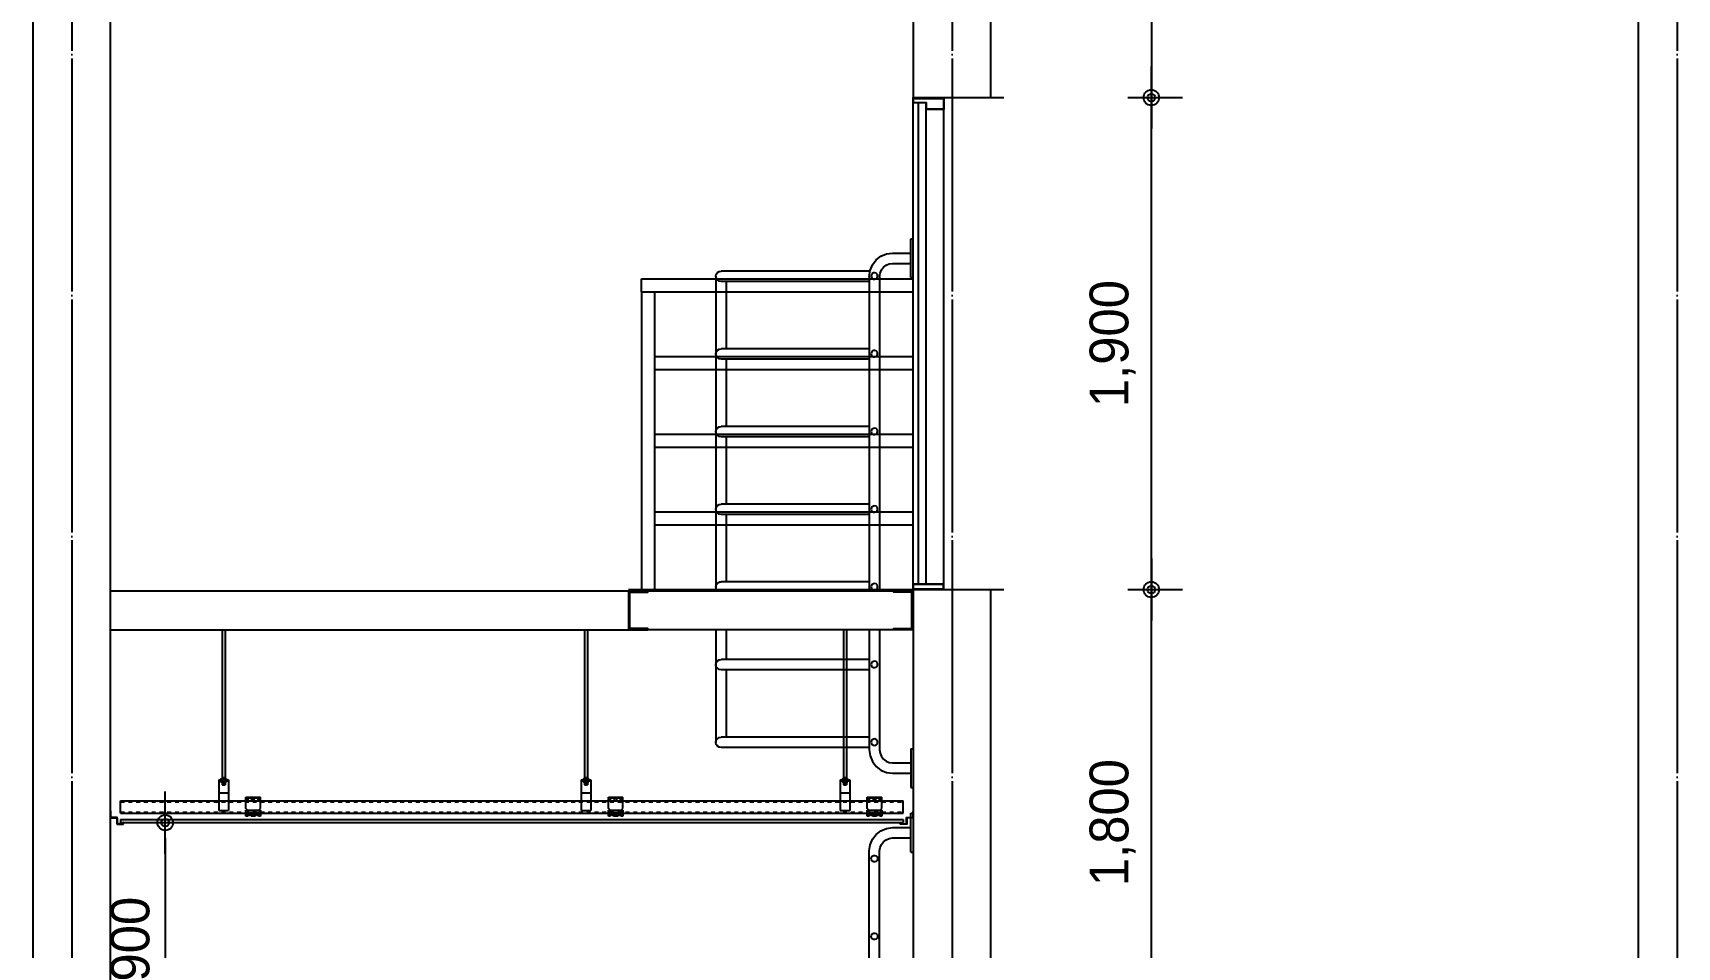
# Model space of a CAD drawing. Header units: millimetres. Extents: x 11948722 to 13111668, y -10771712 to -10232988.
# Drawn here: x 11966523 to 11972873, y -10574529 to -10570998 of the extents above; entities that cross this region are included whole.
import ezdxf

# ---------------------------------------------------------------- set-up
doc = ezdxf.new("R2010")
doc.units = ezdxf.units.MM
doc.header["$LTSCALE"] = 150
doc.header["$MEASUREMENT"] = 0
doc.linetypes.add('CEN', pattern=[6.2, 6, -0.1, 0, -0.1])
doc.linetypes.add('HIDDEN', pattern=[2, 1, -1])
doc.layers.get('0').update_dxf_attribs({"linetype": 'CONTINUOUS'})
doc.layers.get('Defpoints').update_dxf_attribs({"color": 117, "linetype": 'CONTINUOUS'})
for name, color, linetype in [('4', 4, 'CONTINUOUS'), ('8', 8, 'CONTINUOUS'), ('A-중심선', 10, 'CEN'), ('CON', 2, 'CONTINUOUS'), ('CON-C', 2, 'CONTINUOUS'), ('ELE-3', 7, 'CONTINUOUS'), ('ELE03', 4, 'CONTINUOUS'), ('ELE08', 8, 'CONTINUOUS'), ('ETC', 8, 'CONTINUOUS'), ('FIN', 5, 'CONTINUOUS'), ('WIN', 4, 'CONTINUOUS'), ('Xref-계단단면도$0$3 dim0', 7, 'CONTINUOUS')]:
    doc.layers.add(name, color=color, linetype=linetype)
doc.styles.add('Xref-계단단면도$0$나눔고딕 Se', font='')
doc.styles.get('Xref-계단단면도$0$나눔고딕 Se').set_extended_font_data('Dotum')
doc.dimstyles.new('Xref-계단단면도$0$A1-100', dxfattribs={"dimtxt": 3, "dimasz": 1, "dimexe": 2, "dimexo": 2, "dimgap": 1, "dimtad": 1, "dimdec": 0, "dimzin": 12, "dimdsep": 46, "dimlunit": 6, "dimtxsty": 'Xref-계단단면도$0$나눔고딕 Se', "dimblk1": 'Xref-계단단면도$0$DIMDOT', "dimblk2": 'Xref-계단단면도$0$DIMDOT', "dimsah": 1, "dimcen": -1, "dimdle": 2, "dimclrd": 256, "dimclre": 256, "dimclrt": 3, "dimadec": 0, "dimazin": 0, "dimtfac": 1, "dimtdec": 0, "dimtix": 1, "dimtmove": 2, "dimatfit": 3, "dimldrblk": 'Xref-계단단면도$0$DIMDOT', "dimfxl": 1, "dimtvp": 1, "dimtolj": 1, "dimtzin": 12, "dimlwd": -1, "dimlwe": -1, "dimarcsym": 0})

# ---------------------------------------------------------------- blocks, each defined once
blk = doc.blocks.new('Xref-계단단면도$0$DIMDOT')
at = {"color": 0}
blk.add_line((-2, 0), (2, 0), dxfattribs=at)
for radius in [0.5, 0.25]:
    blk.add_circle((0, 0), radius, dxfattribs=at)
blk = doc.blocks.new('*D3565')
at = {"layer": 'Defpoints', "color": 0, "lineweight": -3, "ltscale": 1200}
for p in [(11966862, -10574048.2), (11966823, -10574948.2), (11967034.1, -10574948.2)]:
    blk.add_point(p, dxfattribs=at)
at = {"layer": 'Xref-계단단면도$0$3 dim0'}
for p, q in [((11966982, -10574048.2), (11967154.1, -10574048.2)), ((11967034.1, -10574108.2), (11967034.1, -10574888.2)), ((11966943, -10574948.2), (11967154.1, -10574948.2))]:
    blk.add_line(p, q, dxfattribs=at)
at = {"layer": 'Xref-계단단면도$0$3 dim0', "ltscale": 1200, "xscale": 60, "yscale": 60, "zscale": 60}
for p, rotation in [((11967034.1, -10574048.2), 90), ((11967034.1, -10574948.2), 270)]:
    blk.add_blockref('Xref-계단단면도$0$DIMDOT', p, dxfattribs=dict(at, rotation=rotation))
at = {"layer": 'Xref-계단단면도$0$3 dim0', "color": 3, "ltscale": 1200, "insert": (11966899, -10574498.2), "char_height": 150, "attachment_point": 5, "rotation": 90, "style": 'Xref-계단단면도$0$나눔고딕 Se'}
blk.add_mtext('\\A1;900', dxfattribs=at)
blk = doc.blocks.new('점검사다리ㅁ')
at = {"layer": 'ETC', "color": 251, "linetype": 'Continuous'}
for p, q in [((4633682.9, 1148688.8), (4633673.9, 1148688.8)), ((4633682.9, 1148538.8), (4633682.9, 1148688.8)), ((4633682.9, 1148538.8), (4633673.9, 1148538.8))]:
    blk.add_line(p, q, dxfattribs=at)
at = {"layer": 'ETC', "color": 251}
for p, q in [((4633753.9, 1148633.4), (4633682.9, 1148633.4)), ((4633753.9, 1148593.4), (4633682.9, 1148593.4)), ((4633777.1, 1148630.2), (4633753.9, 1148633.4)), ((4633766.7, 1148591.6), (4633753.9, 1148593.4)), ((4633778.9, 1148586.6), (4633766.7, 1148591.6)), ((4633798.9, 1148621.4), (4633777.1, 1148630.2)), ((4633817.5, 1148607), (4633798.9, 1148621.4)), ((4633831.7, 1148588.4), (4633817.5, 1148607)), ((4633840.7, 1148566.6), (4633831.7, 1148588.4)), ((4633789.1, 1148578.8), (4633778.9, 1148586.6)), ((4633797.1, 1148568.4), (4633789.1, 1148578.8)), ((4633802.1, 1148556.4), (4633797.1, 1148568.4)), ((4633803.9, 1148543.4), (4633802.1, 1148556.4)), ((4633803.9, 1146115), (4633803.9, 1148543.4)), ((4633822.5, 1148525.8), (4633817.7, 1148524.2)), ((4633827.7, 1148525.2), (4633822.5, 1148525.8)), ((4633832.3, 1148522.6), (4633827.7, 1148525.2)), ((4633843.9, 1148543.4), (4633840.7, 1148566.6)), ((4633843.9, 1146115), (4633843.9, 1148543.4)), ((4633813.7, 1148520.8), (4633811.7, 1148516)), ((4633811.7, 1148516), (4633811.7, 1148510.8)), ((4633811.7, 1148510.8), (4633813.7, 1148506)), ((4633817.7, 1148524.2), (4633813.7, 1148520.8)), ((4633813.7, 1148506), (4633817.7, 1148502.6)), ((4633817.7, 1148502.6), (4633822.5, 1148501)), ((4633822.5, 1148501), (4633827.7, 1148501.6)), ((4633827.7, 1148501.6), (4633832.3, 1148504.2)), ((4633835.3, 1148518.4), (4633832.3, 1148522.6)), ((4633832.3, 1148504.2), (4633835.3, 1148508.4)), ((4633836.5, 1148513.4), (4633835.3, 1148518.4)), ((4633835.3, 1148508.4), (4633836.5, 1148513.4)), ((4633813.7, 1148220.8), (4633811.7, 1148216)), ((4633811.7, 1148216), (4633811.7, 1148210.8)), ((4633811.7, 1148210.8), (4633813.7, 1148206)), ((4633817.7, 1148224.2), (4633813.7, 1148220.8)), ((4633822.5, 1148225.8), (4633817.7, 1148224.2)), ((4633827.7, 1148225.2), (4633822.5, 1148225.8)), ((4633832.3, 1148222.6), (4633827.7, 1148225.2)), ((4633835.3, 1148218.4), (4633832.3, 1148222.6)), ((4633832.3, 1148204.2), (4633835.3, 1148208.4)), ((4633836.5, 1148213.4), (4633835.3, 1148218.4)), ((4633835.3, 1148208.4), (4633836.5, 1148213.4)), ((4633813.7, 1148206), (4633817.7, 1148202.6)), ((4633817.7, 1148202.6), (4633822.5, 1148201)), ((4633822.5, 1148201), (4633827.7, 1148201.6)), ((4633827.7, 1148201.6), (4633832.3, 1148204.2)), ((4633813.7, 1147920.8), (4633811.7, 1147916)), ((4633811.7, 1147916), (4633811.7, 1147910.8)), ((4633811.7, 1147910.8), (4633813.7, 1147906)), ((4633817.7, 1147924.2), (4633813.7, 1147920.8)), ((4633813.7, 1147906), (4633817.7, 1147902.6)), ((4633822.5, 1147925.8), (4633817.7, 1147924.2)), ((4633817.7, 1147902.6), (4633822.5, 1147901)), ((4633827.7, 1147925.2), (4633822.5, 1147925.8)), ((4633822.5, 1147901), (4633827.7, 1147901.6)), ((4633832.3, 1147922.6), (4633827.7, 1147925.2)), ((4633827.7, 1147901.6), (4633832.3, 1147904.2)), ((4633835.3, 1147918.4), (4633832.3, 1147922.6)), ((4633832.3, 1147904.2), (4633835.3, 1147908.4)), ((4633836.5, 1147913.4), (4633835.3, 1147918.4)), ((4633835.3, 1147908.4), (4633836.5, 1147913.4)), ((4633813.7, 1147620.8), (4633811.7, 1147616)), ((4633811.7, 1147616), (4633811.7, 1147610.8)), ((4633811.7, 1147610.8), (4633813.7, 1147606)), ((4633817.7, 1147624.2), (4633813.7, 1147620.8)), ((4633813.7, 1147606), (4633817.7, 1147602.6)), ((4633822.5, 1147625.8), (4633817.7, 1147624.2)), ((4633817.7, 1147602.6), (4633822.5, 1147601)), ((4633827.7, 1147625.2), (4633822.5, 1147625.8)), ((4633822.5, 1147601), (4633827.7, 1147601.6)), ((4633832.3, 1147622.6), (4633827.7, 1147625.2)), ((4633827.7, 1147601.6), (4633832.3, 1147604.2)), ((4633835.3, 1147618.4), (4633832.3, 1147622.6)), ((4633832.3, 1147604.2), (4633835.3, 1147608.4)), ((4633836.5, 1147613.4), (4633835.3, 1147618.4)), ((4633835.3, 1147608.4), (4633836.5, 1147613.4)), ((4633813.7, 1147320.8), (4633811.7, 1147316)), ((4633817.7, 1147324.2), (4633813.7, 1147320.8)), ((4633822.5, 1147325.8), (4633817.7, 1147324.2)), ((4633827.7, 1147325.2), (4633822.5, 1147325.8)), ((4633832.3, 1147322.6), (4633827.7, 1147325.2)), ((4633835.3, 1147318.4), (4633832.3, 1147322.6)), ((4633836.5, 1147313.4), (4633835.3, 1147318.4)), ((4633811.7, 1147316), (4633811.7, 1147310.8)), ((4633811.7, 1147310.8), (4633813.7, 1147306)), ((4633813.7, 1147306), (4633817.7, 1147302.6)), ((4633817.7, 1147302.6), (4633822.5, 1147301)), ((4633822.5, 1147301), (4633827.7, 1147301.6)), ((4633827.7, 1147301.6), (4633832.3, 1147304.2)), ((4633832.3, 1147304.2), (4633835.3, 1147308.4)), ((4633835.3, 1147308.4), (4633836.5, 1147313.4)), ((4633813.7, 1147020.8), (4633811.7, 1147016)), ((4633811.7, 1147016), (4633811.7, 1147010.8)), ((4633811.7, 1147010.8), (4633813.7, 1147006)), ((4633817.7, 1147024.2), (4633813.7, 1147020.8)), ((4633813.7, 1147006), (4633817.7, 1147002.6)), ((4633822.5, 1147025.8), (4633817.7, 1147024.2)), ((4633817.7, 1147002.6), (4633822.5, 1147001)), ((4633827.7, 1147025.2), (4633822.5, 1147025.8)), ((4633822.5, 1147001), (4633827.7, 1147001.6)), ((4633832.3, 1147022.6), (4633827.7, 1147025.2)), ((4633827.7, 1147001.6), (4633832.3, 1147004.2)), ((4633835.3, 1147018.4), (4633832.3, 1147022.6)), ((4633832.3, 1147004.2), (4633835.3, 1147008.4)), ((4633836.5, 1147013.4), (4633835.3, 1147018.4)), ((4633835.3, 1147008.4), (4633836.5, 1147013.4)), ((4633813.7, 1146720.8), (4633811.7, 1146716)), ((4633811.7, 1146716), (4633811.7, 1146710.8)), ((4633811.7, 1146710.8), (4633813.7, 1146706)), ((4633817.7, 1146724.2), (4633813.7, 1146720.8)), ((4633813.7, 1146706), (4633817.7, 1146702.6)), ((4633822.5, 1146725.8), (4633817.7, 1146724.2)), ((4633817.7, 1146702.6), (4633822.5, 1146701)), ((4633827.7, 1146725.2), (4633822.5, 1146725.8)), ((4633822.5, 1146701), (4633827.7, 1146701.6)), ((4633832.3, 1146722.6), (4633827.7, 1146725.2)), ((4633827.7, 1146701.6), (4633832.3, 1146704.2)), ((4633835.3, 1146718.4), (4633832.3, 1146722.6)), ((4633832.3, 1146704.2), (4633835.3, 1146708.4)), ((4633836.5, 1146713.4), (4633835.3, 1146718.4)), ((4633835.3, 1146708.4), (4633836.5, 1146713.4)), ((4633813.7, 1146420.8), (4633811.7, 1146416)), ((4633811.7, 1146416), (4633811.7, 1146410.8)), ((4633811.7, 1146410.8), (4633813.7, 1146406)), ((4633817.7, 1146424.2), (4633813.7, 1146420.8)), ((4633813.7, 1146406), (4633817.7, 1146402.6)), ((4633822.5, 1146425.8), (4633817.7, 1146424.2)), ((4633817.7, 1146402.6), (4633822.5, 1146401)), ((4633827.7, 1146425.2), (4633822.5, 1146425.8)), ((4633822.5, 1146401), (4633827.7, 1146401.6)), ((4633832.3, 1146422.6), (4633827.7, 1146425.2)), ((4633827.7, 1146401.6), (4633832.3, 1146404.2)), ((4633835.3, 1146418.4), (4633832.3, 1146422.6)), ((4633832.3, 1146404.2), (4633835.3, 1146408.4)), ((4633836.5, 1146413.4), (4633835.3, 1146418.4)), ((4633835.3, 1146408.4), (4633836.5, 1146413.4)), ((4633803.9, 1146115), (4633802.1, 1146102)), ((4633813.7, 1146120.8), (4633811.7, 1146116)), ((4633811.7, 1146116), (4633811.7, 1146110.8)), ((4633817.7, 1146124.2), (4633813.7, 1146120.8)), ((4633822.5, 1146125.8), (4633817.7, 1146124.2)), ((4633827.7, 1146125.2), (4633822.5, 1146125.8)), ((4633832.3, 1146122.6), (4633827.7, 1146125.2)), ((4633835.3, 1146118.4), (4633832.3, 1146122.6)), ((4633836.5, 1146113.4), (4633835.3, 1146118.4)), ((4633835.3, 1146108.4), (4633836.5, 1146113.4)), ((4633843.9, 1146115), (4633840.7, 1146091.8)), ((4633753.9, 1146065), (4633719.7, 1146065)), ((4633766.7, 1146066.8), (4633753.9, 1146065)), ((4633778.9, 1146071.8), (4633766.7, 1146066.8)), ((4633789.1, 1146079.6), (4633778.9, 1146071.8)), ((4633797.1, 1146090), (4633789.1, 1146079.6)), ((4633802.1, 1146102), (4633797.1, 1146090)), ((4633817.5, 1146051.4), (4633798.9, 1146037)), ((4633811.7, 1146110.8), (4633813.7, 1146106)), ((4633813.7, 1146106), (4633817.7, 1146102.6)), ((4633831.7, 1146070), (4633817.5, 1146051.4)), ((4633817.7, 1146102.6), (4633822.5, 1146101)), ((4633822.5, 1146101), (4633827.7, 1146101.6)), ((4633827.7, 1146101.6), (4633832.3, 1146104.2)), ((4633840.7, 1146091.8), (4633831.7, 1146070)), ((4633832.3, 1146104.2), (4633835.3, 1146108.4)), ((4633753.9, 1146025), (4633719.7, 1146025)), ((4633777.1, 1146028.2), (4633753.9, 1146025)), ((4633798.9, 1146037), (4633777.1, 1146028.2))]:
    blk.add_line(p, q, dxfattribs=at)
blk = doc.blocks.new('비상용elev탈출관련2')
at = {"layer": 'ELE03'}
for p, q in [((4634773.9, 1149552.6), (4633673.9, 1149552.6)), ((4634773.9, 1149547.6), (4633673.9, 1149547.6))]:
    blk.add_line(p, q, dxfattribs=at)
at = {"layer": 'ELE03', "color": 251}
blk.add_line((4633748.9, 1149397.6), (4634698.9, 1149397.6), dxfattribs=at)
at = {"layer": 'ELE08', "color": 252, "ltscale": 10}
for p, q in [((4634723.9, 1150752.6), (4633673.9, 1150752.6)), ((4634723.9, 1150702.6), (4634723.9, 1150752.6)), ((4634723.9, 1150702.6), (4633673.9, 1150702.6)), ((4634673.9, 1150702.6), (4634673.9, 1149552.6)), ((4634723.9, 1150702.6), (4634723.9, 1149552.6)), ((4634673.9, 1150452.6), (4633673.9, 1150452.6)), ((4634673.9, 1150402.6), (4633673.9, 1150402.6)), ((4634673.9, 1150152.6), (4633673.9, 1150152.6)), ((4634673.9, 1150102.6), (4633673.9, 1150102.6)), ((4634673.9, 1149852.6), (4633673.9, 1149852.6)), ((4634673.9, 1149802.6), (4633673.9, 1149802.6))]:
    blk.add_line(p, q, dxfattribs=at)
at = {"layer": 'ETC', "color": 251, "linetype": 'Continuous'}
for p, q in [((4633682.9, 1150907.2), (4633673.9, 1150907.2)), ((4633682.9, 1150757.2), (4633682.9, 1150907.2)), ((4633682.9, 1150757.2), (4633673.9, 1150757.2)), ((4633682.9, 1148938), (4633673.9, 1148938)), ((4633682.9, 1148938), (4633682.9, 1148788)), ((4633682.9, 1148788), (4633673.9, 1148788))]:
    blk.add_line(p, q, dxfattribs=at)
at = {"layer": 'ETC', "color": 251}
for p, q in [((4633753.9, 1150851.8), (4633682.9, 1150851.8)), ((4633753.9, 1150811.8), (4633682.9, 1150811.8)), ((4633777.1, 1150848.6), (4633753.9, 1150851.8)), ((4633766.7, 1150810), (4633753.9, 1150811.8)), ((4633798.9, 1150839.8), (4633777.1, 1150848.6)), ((4633817.5, 1150825.4), (4633798.9, 1150839.8)), ((4633831.7, 1150806.8), (4633817.5, 1150825.4)), ((4633778.9, 1150805), (4633766.7, 1150810)), ((4633789.1, 1150797.2), (4633778.9, 1150805)), ((4633797.1, 1150786.8), (4633789.1, 1150797.2)), ((4633802.1, 1150774.8), (4633797.1, 1150786.8)), ((4633803.9, 1150761.8), (4633802.1, 1150774.8)), ((4633803.9, 1150761.8), (4633803.9, 1149552.6)), ((4633811.7, 1150766), (4633813.7, 1150770.8)), ((4633811.7, 1150766), (4633813.7, 1150770.8)), ((4633811.7, 1150760.8), (4633811.7, 1150766)), ((4633811.7, 1150760.8), (4633811.7, 1150766)), ((4633813.7, 1150756), (4633811.7, 1150760.8)), ((4633813.7, 1150756), (4633811.7, 1150760.8)), ((4633813.7, 1150770.8), (4633817.7, 1150774.2)), ((4633813.7, 1150770.8), (4633817.7, 1150774.2)), ((4633817.7, 1150752.6), (4633813.7, 1150756)), ((4633817.7, 1150774.2), (4633822.5, 1150775.8)), ((4633817.7, 1150774.2), (4633822.5, 1150775.8)), ((4633822.5, 1150751), (4633817.7, 1150752.6)), ((4633822.5, 1150751), (4633817.7, 1150752.6)), ((4633822.5, 1150775.8), (4633827.7, 1150775.2)), ((4633822.5, 1150775.8), (4633827.7, 1150775.2)), ((4633827.7, 1150751.6), (4633822.5, 1150751)), ((4633827.7, 1150751.6), (4633822.5, 1150751)), ((4633827.7, 1150775.2), (4633832.3, 1150772.6)), ((4633827.7, 1150775.2), (4633832.3, 1150772.6)), ((4633832.3, 1150754.2), (4633827.7, 1150751.6)), ((4633832.3, 1150754.2), (4633827.7, 1150751.6)), ((4633840.7, 1150785), (4633831.7, 1150806.8)), ((4633832.3, 1150772.6), (4633835.3, 1150768.4)), ((4633832.3, 1150772.6), (4633835.3, 1150768.4)), ((4633835.3, 1150758.4), (4633832.3, 1150754.2)), ((4633835.3, 1150758.4), (4633832.3, 1150754.2)), ((4633835.3, 1150768.4), (4633836.5, 1150763.4)), ((4633835.3, 1150768.4), (4633836.5, 1150763.4)), ((4633836.5, 1150763.4), (4633835.3, 1150758.4)), ((4633836.5, 1150763.4), (4633835.3, 1150758.4)), ((4633843.9, 1150761.8), (4633840.7, 1150785)), ((4633843.9, 1150782.6), (4634416.4, 1150782.6)), ((4633843.9, 1150761.8), (4633843.9, 1149552.6)), ((4634436.4, 1150762.6), (4634436.4, 1149552.6)), ((4633843.9, 1150742.6), (4634416.4, 1150742.6)), ((4634396.4, 1150742.6), (4634396.4, 1150482.6)), ((4633811.7, 1150466), (4633813.7, 1150470.8)), ((4633811.7, 1150460.8), (4633811.7, 1150466)), ((4633813.7, 1150456), (4633811.7, 1150460.8)), ((4633813.7, 1150470.8), (4633817.7, 1150474.2)), ((4633817.7, 1150452.6), (4633813.7, 1150456)), ((4633817.7, 1150474.2), (4633822.5, 1150475.8)), ((4633822.5, 1150451), (4633817.7, 1150452.6)), ((4633822.5, 1150475.8), (4633827.7, 1150475.2)), ((4633827.7, 1150451.6), (4633822.5, 1150451)), ((4633827.7, 1150475.2), (4633832.3, 1150472.6)), ((4633832.3, 1150454.2), (4633827.7, 1150451.6)), ((4633832.3, 1150472.6), (4633835.3, 1150468.4)), ((4633835.3, 1150458.4), (4633832.3, 1150454.2)), ((4633835.3, 1150468.4), (4633836.5, 1150463.4)), ((4633836.5, 1150463.4), (4633835.3, 1150458.4)), ((4633843.9, 1150482.6), (4634416.4, 1150482.6)), ((4633843.9, 1150442.6), (4634416.4, 1150442.6)), ((4634396.4, 1150442.6), (4634396.4, 1150182.6)), ((4633817.7, 1150174.2), (4633822.5, 1150175.8)), ((4633822.5, 1150175.8), (4633827.7, 1150175.2)), ((4633843.9, 1150182.6), (4634416.4, 1150182.6)), ((4633811.7, 1150166), (4633813.7, 1150170.8)), ((4633811.7, 1150160.8), (4633811.7, 1150166)), ((4633813.7, 1150156), (4633811.7, 1150160.8)), ((4633813.7, 1150170.8), (4633817.7, 1150174.2)), ((4633817.7, 1150152.6), (4633813.7, 1150156)), ((4633822.5, 1150151), (4633817.7, 1150152.6)), ((4633827.7, 1150151.6), (4633822.5, 1150151)), ((4633827.7, 1150175.2), (4633832.3, 1150172.6)), ((4633832.3, 1150154.2), (4633827.7, 1150151.6)), ((4633832.3, 1150172.6), (4633835.3, 1150168.4)), ((4633835.3, 1150158.4), (4633832.3, 1150154.2)), ((4633835.3, 1150168.4), (4633836.5, 1150163.4)), ((4633836.5, 1150163.4), (4633835.3, 1150158.4)), ((4633843.9, 1150142.6), (4634416.4, 1150142.6)), ((4634396.4, 1150142.6), (4634396.4, 1149882.6)), ((4633811.7, 1149866), (4633813.7, 1149870.8)), ((4633811.7, 1149860.8), (4633811.7, 1149866)), ((4633813.7, 1149856), (4633811.7, 1149860.8)), ((4633813.7, 1149870.8), (4633817.7, 1149874.2)), ((4633817.7, 1149874.2), (4633822.5, 1149875.8)), ((4633822.5, 1149875.8), (4633827.7, 1149875.2)), ((4633827.7, 1149875.2), (4633832.3, 1149872.6)), ((4633832.3, 1149872.6), (4633835.3, 1149868.4)), ((4633835.3, 1149858.4), (4633832.3, 1149854.2)), ((4633835.3, 1149868.4), (4633836.5, 1149863.4)), ((4633836.5, 1149863.4), (4633835.3, 1149858.4)), ((4633843.9, 1149882.6), (4634416.4, 1149882.6)), ((4633817.7, 1149852.6), (4633813.7, 1149856)), ((4633822.5, 1149851), (4633817.7, 1149852.6)), ((4633827.7, 1149851.6), (4633822.5, 1149851)), ((4633832.3, 1149854.2), (4633827.7, 1149851.6)), ((4633843.9, 1149842.6), (4634416.4, 1149842.6)), ((4634396.4, 1149842.6), (4634396.4, 1149582.6)), ((4633811.7, 1149566), (4633813.7, 1149570.8)), ((4633811.7, 1149560.8), (4633811.7, 1149566)), ((4633813.7, 1149556), (4633811.7, 1149560.8)), ((4633813.7, 1149570.8), (4633817.7, 1149574.2)), ((4633817.7, 1149552.6), (4633813.7, 1149556)), ((4633817.7, 1149574.2), (4633822.5, 1149575.8)), ((4633822.5, 1149551), (4633817.7, 1149552.6)), ((4633822.5, 1149575.8), (4633827.7, 1149575.2)), ((4633827.7, 1149551.6), (4633822.5, 1149551)), ((4633827.7, 1149575.2), (4633832.3, 1149572.6)), ((4633832.3, 1149554.2), (4633827.7, 1149551.6)), ((4633832.3, 1149572.6), (4633835.3, 1149568.4)), ((4633835.3, 1149558.4), (4633832.3, 1149554.2)), ((4633835.3, 1149568.4), (4633836.5, 1149563.4)), ((4633836.5, 1149563.4), (4633835.3, 1149558.4)), ((4633843.9, 1149582.6), (4634416.4, 1149582.6)), ((4633803.9, 1149397.6), (4633803.9, 1148933.4)), ((4633843.9, 1149397.6), (4633843.9, 1148933.4)), ((4634396.4, 1149397.6), (4634396.4, 1149282.6)), ((4634436.4, 1149397.6), (4634436.4, 1148962.6)), ((4633811.7, 1149266), (4633813.7, 1149270.8)), ((4633811.7, 1149260.8), (4633811.7, 1149266)), ((4633813.7, 1149256), (4633811.7, 1149260.8)), ((4633813.7, 1149270.8), (4633817.7, 1149274.2)), ((4633817.7, 1149252.6), (4633813.7, 1149256)), ((4633817.7, 1149274.2), (4633822.5, 1149275.8)), ((4633822.5, 1149251), (4633817.7, 1149252.6)), ((4633822.5, 1149275.8), (4633827.7, 1149275.2)), ((4633827.7, 1149251.6), (4633822.5, 1149251)), ((4633827.7, 1149275.2), (4633832.3, 1149272.6)), ((4633832.3, 1149254.2), (4633827.7, 1149251.6)), ((4633832.3, 1149272.6), (4633835.3, 1149268.4)), ((4633835.3, 1149258.4), (4633832.3, 1149254.2)), ((4633835.3, 1149268.4), (4633836.5, 1149263.4)), ((4633836.5, 1149263.4), (4633835.3, 1149258.4)), ((4633843.9, 1149282.6), (4634416.4, 1149282.6)), ((4633843.9, 1149242.6), (4634416.4, 1149242.6)), ((4634396.4, 1149242.6), (4634396.4, 1148982.6)), ((4633811.7, 1148966), (4633813.7, 1148970.8)), ((4633813.7, 1148970.8), (4633817.7, 1148974.2)), ((4633817.7, 1148974.2), (4633822.5, 1148975.8)), ((4633822.5, 1148975.8), (4633827.7, 1148975.2)), ((4633827.7, 1148975.2), (4633832.3, 1148972.6)), ((4633832.3, 1148972.6), (4633835.3, 1148968.4)), ((4633843.9, 1148982.6), (4634416.4, 1148982.6)), ((4633797.1, 1148908.4), (4633789.1, 1148898)), ((4633802.1, 1148920.4), (4633797.1, 1148908.4)), ((4633803.9, 1148933.4), (4633802.1, 1148920.4)), ((4633811.7, 1148960.8), (4633811.7, 1148966)), ((4633813.7, 1148956), (4633811.7, 1148960.8)), ((4633817.7, 1148952.6), (4633813.7, 1148956)), ((4633822.5, 1148951), (4633817.7, 1148952.6)), ((4633827.7, 1148951.6), (4633822.5, 1148951)), ((4633832.3, 1148954.2), (4633827.7, 1148951.6)), ((4633840.7, 1148910.2), (4633831.7, 1148888.4)), ((4633835.3, 1148958.4), (4633832.3, 1148954.2)), ((4633835.3, 1148968.4), (4633836.5, 1148963.4)), ((4633836.5, 1148963.4), (4633835.3, 1148958.4)), ((4633843.9, 1148933.4), (4633840.7, 1148910.2)), ((4633843.9, 1148942.6), (4634416.4, 1148942.6)), ((4633753.9, 1148883.4), (4633682.9, 1148883.4)), ((4633753.9, 1148843.4), (4633682.9, 1148843.4)), ((4633766.7, 1148885.2), (4633753.9, 1148883.4)), ((4633777.1, 1148846.6), (4633753.9, 1148843.4)), ((4633778.9, 1148890.2), (4633766.7, 1148885.2)), ((4633798.9, 1148855.4), (4633777.1, 1148846.6)), ((4633789.1, 1148898), (4633778.9, 1148890.2)), ((4633817.5, 1148869.8), (4633798.9, 1148855.4)), ((4633831.7, 1148888.4), (4633817.5, 1148869.8))]:
    blk.add_line(p, q, dxfattribs=at)
at = {"layer": 'ETC', "color": 7}
for points in [[(4633748.9, 1149547.6), (4633673.9, 1149547.6), (4633673.9, 1149397.6), (4633748.9, 1149397.6), (4633748.9, 1149402.6), (4633678.9, 1149402.6), (4633678.9, 1149542.6), (4633748.9, 1149542.6), (4633748.9, 1149547.6)], [(4634698.9, 1149547.6), (4634773.9, 1149547.6), (4634773.9, 1149397.6), (4634698.9, 1149397.6), (4634698.9, 1149402.6), (4634768.9, 1149402.6), (4634768.9, 1149542.6), (4634698.9, 1149542.6), (4634698.9, 1149547.6)]]:
    blk.add_lwpolyline(points, dxfattribs=at)
at = {"layer": 'ETC', "color": 251}
for centre, start in [((4634416.4, 1150762.6), 270), ((4634416.4, 1150462.6), 270), ((4634416.4, 1150162.6), 270), ((4634416.4, 1149862.6), 270), ((4634416.4, 1149562.6), 329.83875), ((4634416.4, 1149262.6), 270), ((4634416.4, 1148962.6), 270)]:
    blk.add_arc(centre, 20, start, 90, dxfattribs=at)
blk = doc.blocks.new('*D3592')
at = {"layer": 'Defpoints', "color": 0, "lineweight": -3, "ltscale": 1200}
for p in [(11970631.4, -10571248.2), (11970842.5, -10571248.2), (11970631.4, -10573148.2)]:
    blk.add_point(p, dxfattribs=at)
at = {"layer": 'Xref-계단단면도$0$3 dim0'}
for p, q in [((11970751.4, -10571248.2), (11970962.5, -10571248.2)), ((11970842.5, -10573088.2), (11970842.5, -10571308.2)), ((11970751.4, -10573148.2), (11970962.5, -10573148.2))]:
    blk.add_line(p, q, dxfattribs=at)
at = {"layer": 'Xref-계단단면도$0$3 dim0', "ltscale": 1200, "xscale": 60, "yscale": 60, "zscale": 60}
for p, rotation in [((11970842.5, -10571248.2), 90), ((11970842.5, -10573148.2), 270)]:
    blk.add_blockref('Xref-계단단면도$0$DIMDOT', p, dxfattribs=dict(at, rotation=rotation))
at = {"layer": 'Xref-계단단면도$0$3 dim0', "color": 3, "ltscale": 1200, "insert": (11970692.9, -10572198.2), "char_height": 150, "attachment_point": 5, "rotation": 90, "style": 'Xref-계단단면도$0$나눔고딕 Se'}
blk.add_mtext('\\A1;1,900', dxfattribs=at)
blk = doc.blocks.new('*D3591')
at = {"layer": 'Defpoints', "color": 0, "lineweight": -3, "ltscale": 1200}
for p in [(11970631.4, -10573148.2), (11970842.5, -10573148.2), (11970631.4, -10574948.2)]:
    blk.add_point(p, dxfattribs=at)
at = {"layer": 'Xref-계단단면도$0$3 dim0'}
for p, q in [((11970751.4, -10573148.2), (11970962.5, -10573148.2)), ((11970842.5, -10574888.2), (11970842.5, -10573208.2)), ((11970751.4, -10574948.2), (11970962.5, -10574948.2))]:
    blk.add_line(p, q, dxfattribs=at)
at = {"layer": 'Xref-계단단면도$0$3 dim0', "ltscale": 1200, "xscale": 60, "yscale": 60, "zscale": 60}
for p, rotation in [((11970842.5, -10573148.2), 90), ((11970842.5, -10574948.2), 270)]:
    blk.add_blockref('Xref-계단단면도$0$DIMDOT', p, dxfattribs=dict(at, rotation=rotation))
at = {"layer": 'Xref-계단단면도$0$3 dim0', "color": 3, "ltscale": 1200, "insert": (11970692.9, -10574048.2), "char_height": 150, "attachment_point": 5, "rotation": 90, "style": 'Xref-계단단면도$0$나눔고딕 Se'}
blk.add_mtext('\\A1;1,800', dxfattribs=at)
blk = doc.blocks.new('*D3593')
at = {"layer": 'Defpoints', "color": 0, "lineweight": -3, "ltscale": 1200}
for p in [(11970631.4, -10565948.2), (11970631.4, -10571248.2), (11970842.5, -10571248.2)]:
    blk.add_point(p, dxfattribs=at)
at = {"layer": 'Xref-계단단면도$0$3 dim0'}
for p, q in [((11970751.4, -10565948.2), (11970962.5, -10565948.2)), ((11970842.5, -10566008.2), (11970842.5, -10571188.2)), ((11970751.4, -10571248.2), (11970962.5, -10571248.2))]:
    blk.add_line(p, q, dxfattribs=at)
at = {"layer": 'Xref-계단단면도$0$3 dim0', "ltscale": 1200, "xscale": 60, "yscale": 60, "zscale": 60}
for p, rotation in [((11970842.5, -10565948.2), 90), ((11970842.5, -10571248.2), 270)]:
    blk.add_blockref('Xref-계단단면도$0$DIMDOT', p, dxfattribs=dict(at, rotation=rotation))
at = {"layer": 'Xref-계단단면도$0$3 dim0', "color": 3, "ltscale": 1200, "insert": (11970692.9, -10568598.2), "char_height": 150, "attachment_point": 5, "rotation": 90, "style": 'Xref-계단단면도$0$나눔고딕 Se'}
blk.add_mtext('\\A1;5,300', dxfattribs=at)

msp = doc.modelspace()

# ---------------------------------------------------------------- linework, layer by layer
at = {"layer": '4', "ltscale": 0.1}
for points in [[(11966873, -10574054.2), (11966873, -10574048.2), (11966872, -10574048.2), (11966872, -10574053.2), (11966849, -10574053.2), (11966849, -10574028.2), (11966824, -10574028.2), (11966824, -10574004.2), (11966823, -10574004.2), (11966823, -10574029.2), (11966848, -10574029.2), (11966848, -10574054.2), (11966873, -10574054.2)], [(11969873, -10574054.2), (11969873, -10574048.2), (11969874, -10574048.2), (11969874, -10574053.2), (11969897, -10574053.2), (11969897, -10574028.2), (11969922, -10574028.2), (11969922, -10574004.2), (11969923, -10574004.2), (11969923, -10574029.2), (11969898, -10574029.2), (11969898, -10574054.2), (11969873, -10574054.2)]]:
    msp.add_lwpolyline(points, dxfattribs=at)
at = {"layer": '8'}
for p, q in [((11967253.7, -10573303.2), (11967253.7, -10573879.4)), ((11967265, -10573303.2), (11967265, -10573879.4)), ((11968653.7, -10573303.2), (11968653.7, -10573879.4)), ((11968665, -10573303.2), (11968665, -10573879.4)), ((11969653.7, -10573303.2), (11969653.7, -10573879.4)), ((11969665, -10573303.2), (11969665, -10573879.4)), ((11967240.6, -10573883.2), (11967240.6, -10574001.9)), ((11967240.6, -10573883.2), (11967278.1, -10573883.2)), ((11967240.6, -10573886.9), (11967278.1, -10573886.9)), ((11967248.1, -10573879.4), (11967270.6, -10573879.4)), ((11967248.1, -10573879.4), (11967248.1, -10573883.2)), ((11967248.1, -10573886.9), (11967248.1, -10573890.7)), ((11967248.1, -10573890.7), (11967270.6, -10573890.7)), ((11967251.9, -10573879.4), (11967251.9, -10573883.2)), ((11967251.9, -10573886.9), (11967251.9, -10573890.7)), ((11967253.7, -10573874.4), (11967265, -10573874.4)), ((11967253.7, -10573876.9), (11967265, -10573876.9)), ((11967253.7, -10573890.7), (11967253.7, -10573901.9)), ((11967253.7, -10573891.9), (11967265, -10573891.9)), ((11967265, -10573890.7), (11967265, -10573901.9)), ((11967266.9, -10573879.4), (11967266.9, -10573883.2)), ((11967266.9, -10573886.9), (11967266.9, -10573890.7)), ((11967270.6, -10573879.4), (11967270.6, -10573883.2)), ((11967270.6, -10573886.9), (11967270.6, -10573890.7)), ((11967278.1, -10573883.2), (11967278.1, -10574001.9)), ((11968640.6, -10573883.2), (11968640.6, -10574001.9)), ((11968640.6, -10573883.2), (11968678.1, -10573883.2)), ((11968640.6, -10573886.9), (11968678.1, -10573886.9)), ((11968648.1, -10573879.4), (11968670.6, -10573879.4)), ((11968648.1, -10573879.4), (11968648.1, -10573883.2)), ((11968648.1, -10573886.9), (11968648.1, -10573890.7)), ((11968648.1, -10573890.7), (11968670.6, -10573890.7)), ((11968651.9, -10573879.4), (11968651.9, -10573883.2)), ((11968651.9, -10573886.9), (11968651.9, -10573890.7)), ((11968653.7, -10573874.4), (11968665, -10573874.4)), ((11968653.7, -10573876.9), (11968665, -10573876.9)), ((11968653.7, -10573890.7), (11968653.7, -10573901.9)), ((11968653.7, -10573891.9), (11968665, -10573891.9)), ((11968665, -10573890.7), (11968665, -10573901.9)), ((11968666.9, -10573879.4), (11968666.9, -10573883.2)), ((11968666.9, -10573886.9), (11968666.9, -10573890.7)), ((11968670.6, -10573879.4), (11968670.6, -10573883.2)), ((11968670.6, -10573886.9), (11968670.6, -10573890.7)), ((11968678.1, -10573883.2), (11968678.1, -10574001.9)), ((11969640.6, -10573883.2), (11969640.6, -10574001.9)), ((11969640.6, -10573883.2), (11969678.1, -10573883.2)), ((11969640.6, -10573886.9), (11969678.1, -10573886.9)), ((11969648.1, -10573879.4), (11969648.1, -10573883.2)), ((11969648.1, -10573879.4), (11969670.6, -10573879.4)), ((11969648.1, -10573886.9), (11969648.1, -10573890.7)), ((11969648.1, -10573890.7), (11969670.6, -10573890.7)), ((11969651.9, -10573879.4), (11969651.9, -10573883.2)), ((11969651.9, -10573886.9), (11969651.9, -10573890.7)), ((11969653.7, -10573874.4), (11969665, -10573874.4)), ((11969653.7, -10573876.9), (11969665, -10573876.9)), ((11969653.7, -10573890.7), (11969653.7, -10573901.9)), ((11969653.7, -10573891.9), (11969665, -10573891.9)), ((11969665, -10573890.7), (11969665, -10573901.9)), ((11969666.9, -10573879.4), (11969666.9, -10573883.2)), ((11969666.9, -10573886.9), (11969666.9, -10573890.7)), ((11969670.6, -10573879.4), (11969670.6, -10573883.2)), ((11969670.6, -10573886.9), (11969670.6, -10573890.7)), ((11969678.1, -10573883.2), (11969678.1, -10574001.9)), ((11967240.6, -10573933.2), (11967278.1, -10573933.2)), ((11967253.7, -10573894.4), (11967265, -10573894.4)), ((11967253.7, -10573896.9), (11967265, -10573896.9)), ((11967253.7, -10573899.4), (11967265, -10573899.4)), ((11967253.7, -10573899.4), (11967265, -10573899.4)), ((11967253.7, -10573901.9), (11967265, -10573901.9)), ((11967345.4, -10573949.4), (11967401.6, -10573949.4)), ((11967345.4, -10573993.2), (11967345.4, -10573949.4)), ((11967345.4, -10573951.9), (11967401.6, -10573951.9)), ((11967354.1, -10573954.7), (11967354.1, -10573949.4)), ((11967354.1, -10573960.7), (11967354.1, -10573956.4)), ((11967369.1, -10573954.7), (11967369.1, -10573949.4)), ((11967369.1, -10573960.7), (11967369.1, -10573956.4)), ((11967377.9, -10573954.7), (11967377.9, -10573949.4)), ((11967377.9, -10573960.7), (11967377.9, -10573956.4)), ((11967392.9, -10573954.7), (11967392.9, -10573949.4)), ((11967392.9, -10573960.7), (11967392.9, -10573956.4)), ((11967401.6, -10573993.2), (11967401.6, -10573949.4)), ((11968640.6, -10573933.2), (11968678.1, -10573933.2)), ((11968653.7, -10573894.4), (11968665, -10573894.4)), ((11968653.7, -10573896.9), (11968665, -10573896.9)), ((11968653.7, -10573899.4), (11968665, -10573899.4)), ((11968653.7, -10573899.4), (11968665, -10573899.4)), ((11968653.7, -10573901.9), (11968665, -10573901.9)), ((11968745.4, -10573949.4), (11968801.6, -10573949.4)), ((11968745.4, -10573993.2), (11968745.4, -10573949.4)), ((11968745.4, -10573951.9), (11968801.6, -10573951.9)), ((11968754.1, -10573954.7), (11968754.1, -10573949.4)), ((11968754.1, -10573960.7), (11968754.1, -10573956.4)), ((11968769.1, -10573954.7), (11968769.1, -10573949.4)), ((11968769.1, -10573960.7), (11968769.1, -10573956.4)), ((11968777.9, -10573954.7), (11968777.9, -10573949.4)), ((11968777.9, -10573960.7), (11968777.9, -10573956.4)), ((11968792.9, -10573954.7), (11968792.9, -10573949.4)), ((11968792.9, -10573960.7), (11968792.9, -10573956.4)), ((11968801.6, -10573993.2), (11968801.6, -10573949.4)), ((11969640.6, -10573933.2), (11969678.1, -10573933.2)), ((11969653.7, -10573894.4), (11969665, -10573894.4)), ((11969653.7, -10573896.9), (11969665, -10573896.9)), ((11969653.7, -10573899.4), (11969665, -10573899.4)), ((11969653.7, -10573899.4), (11969665, -10573899.4)), ((11969653.7, -10573901.9), (11969665, -10573901.9)), ((11969745.4, -10573949.4), (11969801.6, -10573949.4)), ((11969745.4, -10573993.2), (11969745.4, -10573949.4)), ((11969745.4, -10573951.9), (11969801.6, -10573951.9)), ((11969754.1, -10573954.7), (11969754.1, -10573949.4)), ((11969754.1, -10573960.7), (11969754.1, -10573956.4)), ((11969769.1, -10573954.7), (11969769.1, -10573949.4)), ((11969769.1, -10573960.7), (11969769.1, -10573956.4)), ((11969777.9, -10573954.7), (11969777.9, -10573949.4)), ((11969777.9, -10573960.7), (11969777.9, -10573956.4)), ((11969792.9, -10573954.7), (11969792.9, -10573949.4)), ((11969792.9, -10573960.7), (11969792.9, -10573956.4)), ((11969801.6, -10573993.2), (11969801.6, -10573949.4)), ((11967240.6, -10574001.9), (11967278.1, -10574001.9)), ((11967345.4, -10573960.7), (11967349, -10573960.7)), ((11967351.6, -10573999.4), (11967345.4, -10573993.2)), ((11967345.4, -10573999.4), (11967351.6, -10573999.4)), ((11967345.4, -10574023.2), (11967345.4, -10573999.4)), ((11967347.9, -10574020.7), (11967347.9, -10574001.9)), ((11967347.9, -10574001.9), (11967351.6, -10574001.9)), ((11967347.9, -10574009.4), (11967399.1, -10574009.4)), ((11967351.1, -10573960.7), (11967354.1, -10573960.7)), ((11967351.6, -10574001.9), (11967351.6, -10573999.4)), ((11967351.6, -10573999.4), (11967395.4, -10573999.4)), ((11967369.1, -10573960.7), (11967372.2, -10573960.7)), ((11967373.9, -10573960.7), (11967377.9, -10573960.7)), ((11967392.9, -10573960.7), (11967396.6, -10573960.7)), ((11967395.4, -10573999.4), (11967401.6, -10573993.2)), ((11967395.4, -10573999.4), (11967401.6, -10573999.4)), ((11967395.4, -10574001.9), (11967395.4, -10573999.4)), ((11967395.4, -10574001.9), (11967399.1, -10574001.9)), ((11967398, -10573960.7), (11967401.6, -10573960.7)), ((11967399.1, -10574001.9), (11967399.1, -10574020.7)), ((11967401.6, -10573999.4), (11967401.6, -10574023.2)), ((11968640.6, -10574001.9), (11968678.1, -10574001.9)), ((11968745.4, -10573960.7), (11968749, -10573960.7)), ((11968751.6, -10573999.4), (11968745.4, -10573993.2)), ((11968745.4, -10573999.4), (11968751.6, -10573999.4)), ((11968745.4, -10574023.2), (11968745.4, -10573999.4)), ((11968747.9, -10574020.7), (11968747.9, -10574001.9)), ((11968747.9, -10574001.9), (11968751.6, -10574001.9)), ((11968747.9, -10574009.4), (11968799.1, -10574009.4)), ((11968751.1, -10573960.7), (11968754.1, -10573960.7)), ((11968751.6, -10573999.4), (11968795.4, -10573999.4)), ((11968751.6, -10574001.9), (11968751.6, -10573999.4)), ((11968769.1, -10573960.7), (11968772.2, -10573960.7)), ((11968773.9, -10573960.7), (11968777.9, -10573960.7)), ((11968792.9, -10573960.7), (11968796.6, -10573960.7)), ((11968795.4, -10573999.4), (11968801.6, -10573993.2)), ((11968795.4, -10573999.4), (11968801.6, -10573999.4)), ((11968795.4, -10574001.9), (11968795.4, -10573999.4)), ((11968795.4, -10574001.9), (11968799.1, -10574001.9)), ((11968798, -10573960.7), (11968801.6, -10573960.7)), ((11968799.1, -10574001.9), (11968799.1, -10574020.7)), ((11968801.6, -10573999.4), (11968801.6, -10574023.2)), ((11969640.6, -10574001.9), (11969678.1, -10574001.9)), ((11969745.4, -10573960.7), (11969749, -10573960.7)), ((11969751.6, -10573999.4), (11969745.4, -10573993.2)), ((11969745.4, -10573999.4), (11969751.6, -10573999.4)), ((11969745.4, -10574023.2), (11969745.4, -10573999.4)), ((11969747.9, -10574020.7), (11969747.9, -10574001.9)), ((11969747.9, -10574001.9), (11969751.6, -10574001.9)), ((11969747.9, -10574009.4), (11969799.1, -10574009.4)), ((11969751.1, -10573960.7), (11969754.1, -10573960.7)), ((11969751.6, -10573999.4), (11969795.4, -10573999.4)), ((11969751.6, -10574001.9), (11969751.6, -10573999.4)), ((11969769.1, -10573960.7), (11969772.2, -10573960.7)), ((11969773.9, -10573960.7), (11969777.9, -10573960.7)), ((11969792.9, -10573960.7), (11969796.6, -10573960.7)), ((11969795.4, -10573999.4), (11969801.6, -10573993.2)), ((11969795.4, -10573999.4), (11969801.6, -10573999.4)), ((11969795.4, -10574001.9), (11969795.4, -10573999.4)), ((11969795.4, -10574001.9), (11969799.1, -10574001.9)), ((11969798, -10573960.7), (11969801.6, -10573960.7)), ((11969799.1, -10574001.9), (11969799.1, -10574020.7)), ((11969801.6, -10573999.4), (11969801.6, -10574023.2)), ((11967352.9, -10574023.2), (11967345.4, -10574023.2)), ((11967350.7, -10574020.7), (11967347.9, -10574020.7)), ((11967381.6, -10574023.2), (11967365.4, -10574023.2)), ((11967379.5, -10574020.7), (11967367.5, -10574020.7)), ((11967401.6, -10574023.2), (11967394.1, -10574023.2)), ((11967399.1, -10574020.7), (11967396.2, -10574020.7)), ((11968752.9, -10574023.2), (11968745.4, -10574023.2)), ((11968750.7, -10574020.7), (11968747.9, -10574020.7)), ((11968781.6, -10574023.2), (11968765.4, -10574023.2)), ((11968779.5, -10574020.7), (11968767.5, -10574020.7)), ((11968801.6, -10574023.2), (11968794.1, -10574023.2)), ((11968799.1, -10574020.7), (11968796.2, -10574020.7)), ((11969752.9, -10574023.2), (11969745.4, -10574023.2)), ((11969750.7, -10574020.7), (11969747.9, -10574020.7)), ((11969781.6, -10574023.2), (11969765.4, -10574023.2)), ((11969779.5, -10574020.7), (11969767.5, -10574020.7)), ((11969801.6, -10574023.2), (11969794.1, -10574023.2)), ((11969799.1, -10574020.7), (11969796.2, -10574020.7))]:
    msp.add_line(p, q, dxfattribs=at)
at = {"layer": '8', "linetype": 'HIDDEN', "ltscale": 0.1}
for p, q in [((11966862, -10573968.2), (11969884, -10573968.2)), ((11966862, -10574008.2), (11969884, -10574008.2))]:
    msp.add_line(p, q, dxfattribs=at)
at = {"layer": '8'}
for centre, radius, start, end in [((11967359.1, -10574023.2), 8.75, 16.60155, 163.39845), ((11967359.1, -10574023.2), 6.25, 0, 180), ((11967387.9, -10574023.2), 8.75, 16.60155, 163.39845), ((11967387.9, -10574023.2), 6.25, 0, 180), ((11968759.1, -10574023.2), 8.75, 16.60155, 163.39845), ((11968759.1, -10574023.2), 6.25, 0, 180), ((11968787.9, -10574023.2), 8.75, 16.60155, 163.39845), ((11968787.9, -10574023.2), 6.25, 0, 180), ((11969759.1, -10574023.2), 8.75, 16.60155, 163.39845), ((11969759.1, -10574023.2), 6.25, 0, 180), ((11969787.9, -10574023.2), 8.75, 16.60155, 163.39845), ((11969787.9, -10574023.2), 6.25, 0, 180)]:
    msp.add_arc(centre, radius, start, end, dxfattribs=at)
at = {"layer": 'A-중심선'}
for p, q in [((11966673, -10529243), (11966673, -10580229.2)), ((11970073, -10529243), (11970073, -10580229.2)), ((11972873, -10529243), (11972873, -10580229.2))]:
    msp.add_line(p, q, dxfattribs=at)
at = {"layer": 'CON-C'}
for p, q in [((11972723, -10531398.2), (11972723, -10578648.2)), ((11969923, -10571248.2), (11970273, -10571248.2)), ((11969923, -10573148.2), (11970273, -10573148.2))]:
    msp.add_line(p, q, dxfattribs=at)
for points in [[(11966523, -10567048.2), (11966523, -10574948.2), (11966823, -10574948.2), (11966823, -10567238.2), (11969923, -10567238.2), (11969923, -10571248.2)], [(11970223, -10571248.2), (11970223, -10567048.2), (11969923, -10567048.2), (11969923, -10567088.2), (11966823, -10567088.2), (11966823, -10567048.2), (11966523, -10567048.2)], [(11969923, -10573148.2), (11969923, -10574878.2), (11970223, -10574878.2), (11970223, -10573148.2)]]:
    msp.add_lwpolyline(points, dxfattribs=at)
at = {"layer": 'ELE-3'}
for p, q in [((11966823, -10573153.2), (11968823, -10573153.2)), ((11966823, -10573303.2), (11968823, -10573303.2))]:
    msp.add_line(p, q, dxfattribs=at)
at = {"layer": 'FIN', "color": 8}
for p, q in [((11966862, -10573964.4), (11969884, -10573964.4)), ((11966862, -10574011.9), (11966862, -10573964.4)), ((11966862, -10574011.9), (11969884, -10574011.9)), ((11969884, -10574011.9), (11969884, -10573964.4))]:
    msp.add_line(p, q, dxfattribs=at)
at = {"layer": 'FIN', "color": 150}
for p, q in [((11966862, -10574035.7), (11969884, -10574035.7)), ((11966862, -10574048.2), (11969884, -10574048.2))]:
    msp.add_line(p, q, dxfattribs=at)
at = {"layer": 'FIN', "color": 150, "flags": 128}
for points in [[(11966862, -10574035.7), (11966862, -10574048.2)], [(11969884, -10574035.7), (11969884, -10574048.2)]]:
    msp.add_lwpolyline(points, dxfattribs=at)
at = {"layer": 'WIN', "color": 9}
for p, q in [((11969923, -10573126.5), (11969923, -10571269)), ((11970040.5, -10573126.5), (11970040.5, -10571293.7))]:
    msp.add_line(p, q, dxfattribs=at)
at = {"layer": 'WIN'}
for p, q in [((11969924, -10571251.1), (11970039.5, -10571251.1)), ((11969943, -10573126.5), (11969943, -10571269)), ((11969953.4, -10571248.2), (11969953.4, -10571249.2)), ((11969973, -10573126.5), (11969973, -10571269)), ((11970007.5, -10571248.2), (11970007.5, -10571249.2)), ((11969923, -10573148.2), (11969923, -10573126.5)), ((11969923, -10573126.5), (11969973, -10573126.5)), ((11969924, -10573147.2), (11969924, -10573127.5)), ((11969924, -10573127.5), (11969974, -10573127.5)), ((11969973, -10573126.5), (11970040.5, -10573126.5)), ((11969974, -10573127.5), (11970040.4, -10573127.5)), ((11970039.5, -10573147.2), (11970039.5, -10573127.5)), ((11970040.4, -10573127.5), (11970039.5, -10573127.5)), ((11970040.5, -10573148.2), (11970040.5, -10573126.5)), ((11970040.5, -10573148.2), (11969923, -10573148.2)), ((11970039.5, -10573147.2), (11969924, -10573147.2))]:
    msp.add_line(p, q, dxfattribs=at)
for points in [[(11969923, -10571248.2), (11969953.4, -10571248.2)], [(11970007.5, -10571248.2), (11970040.5, -10571248.2), (11970040.5, -10571269), (11970040.5, -10571269), (11970040.5, -10571293.7), (11969973, -10571293.7), (11969973, -10571269), (11969923, -10571269), (11969923, -10571248.2), (11969923, -10571248.2)]]:
    msp.add_lwpolyline(points, dxfattribs=at)
msp.add_lwpolyline([(11969924, -10571249.2), (11970039.5, -10571249.2), (11970039.5, -10571268), (11970039.5, -10571268), (11970039.5, -10571292.7), (11969974, -10571292.7), (11969974, -10571268), (11969924, -10571268)], close=True, dxfattribs=at)

# ---------------------------------------------------------------- block references
at = {"layer": 'CON', "xscale": -1}
for name in ['비상용elev탈출관련2', '점검사다리ㅁ']:
    msp.add_blockref(name, (16603597, -11722700.7), dxfattribs=at)

# ---------------------------------------------------------------- dimensions: what is measured, and where the dimension line sits
at = {"layer": 'Xref-계단단면도$0$3 dim0'}
for base, p1, p2, angle, picture, middle in [((11970842.5, -10571248.2), (11970631.4, -10565948.2), (11970631.4, -10571248.2), 270, '*D3593', (11970692.9, -10568598.2)), ((11970842.5, -10571248.2), (11970631.4, -10573148.2), (11970631.4, -10571248.2), 90, '*D3592', (11970692.9, -10572198.2)), ((11970842.5, -10573148.2), (11970631.4, -10574948.2), (11970631.4, -10573148.2), 90, '*D3591', (11970692.9, -10574048.2)), ((11967034.1, -10574948.2), (11966862, -10574048.2), (11966823, -10574948.2), 270, '*D3565', (11966899, -10574498.2))]:
    dim = msp.add_linear_dim(base=base, p1=p1, p2=p2, angle=angle, dimstyle='Xref-계단단면도$0$A1-100', override={"dimscale": 60, "dimtxt": 2.5}, dxfattribs=at)
    dim.commit()
    dim.dimension.update_dxf_attribs({"geometry": picture, "text_midpoint": middle})

doc.saveas('drawing.dxf')
